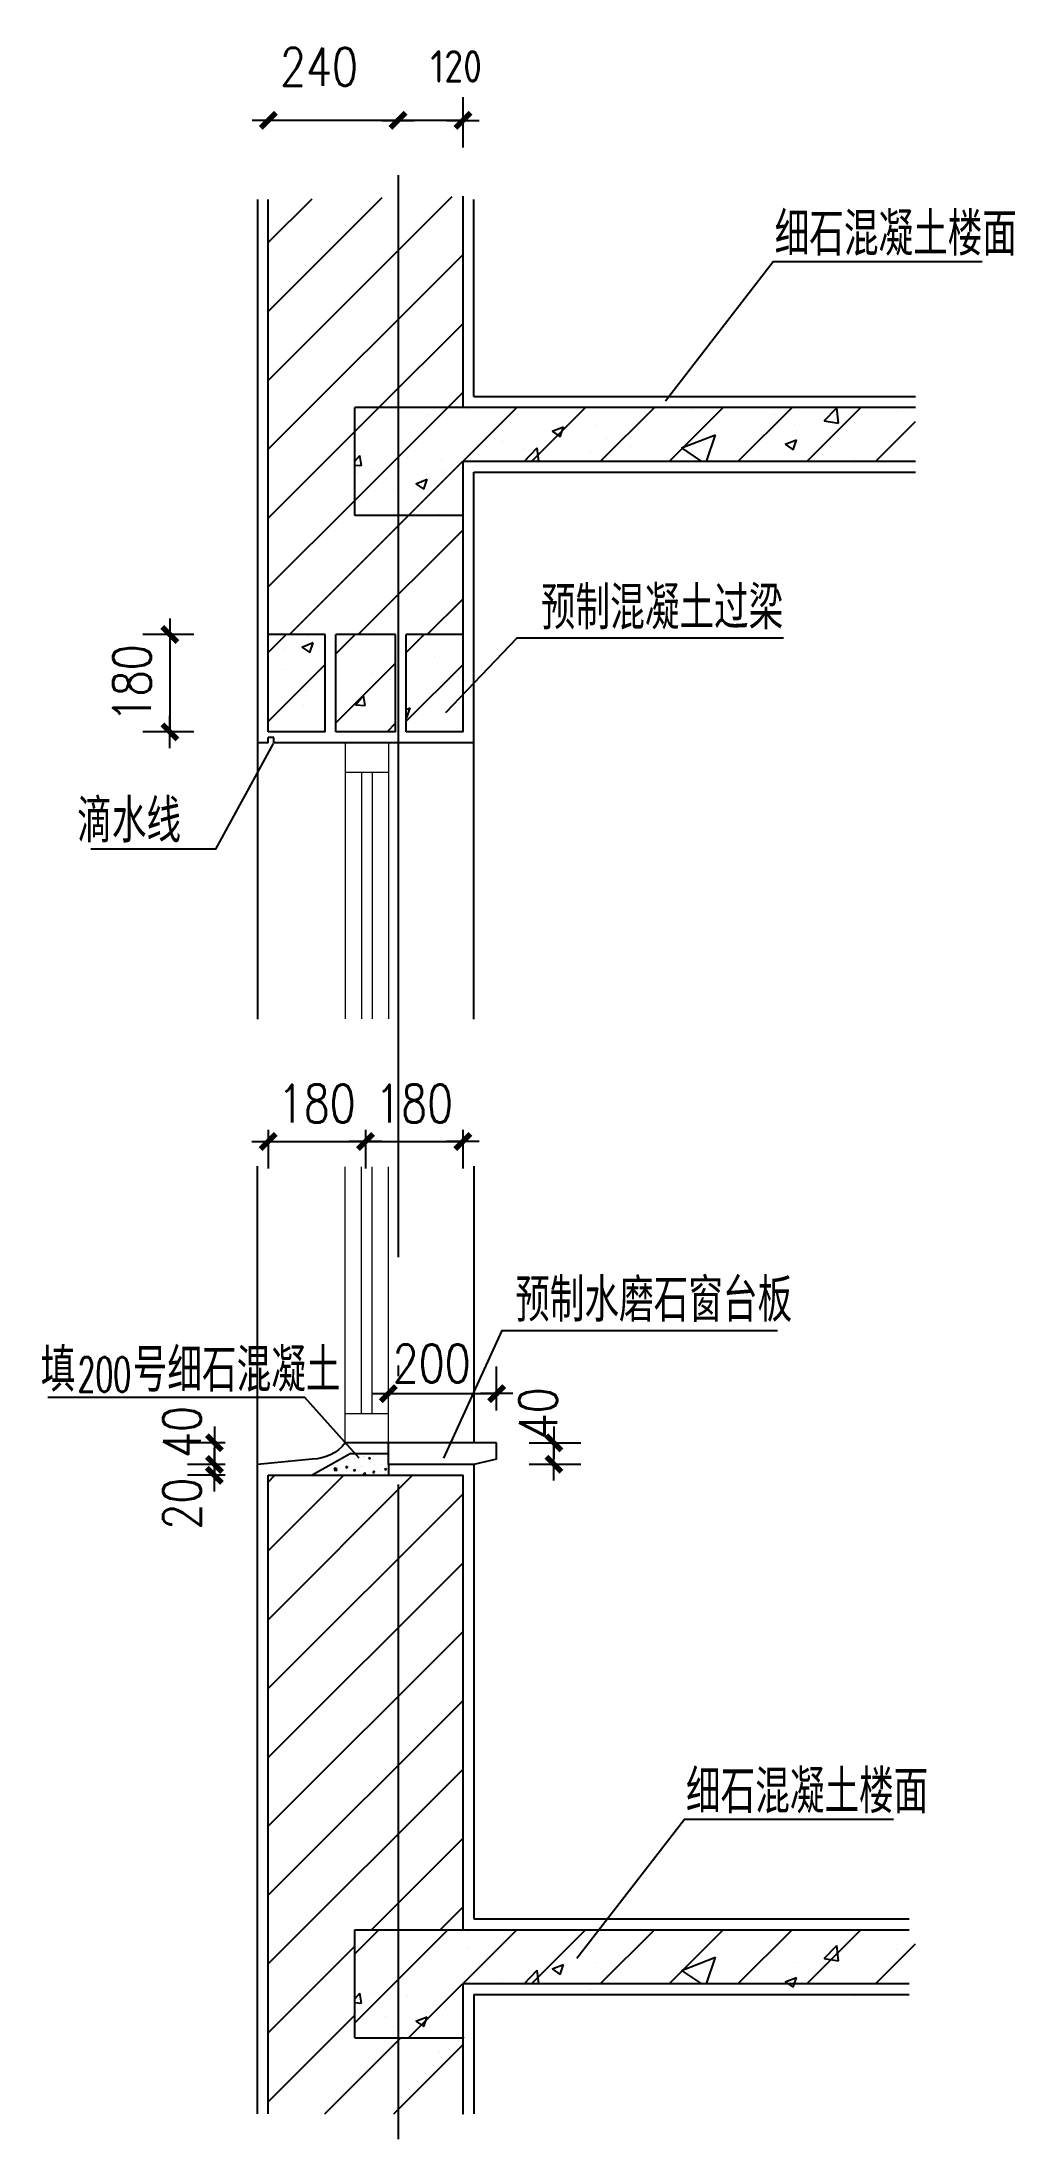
# Model space of a CAD drawing. Extents: x -77963 to -76164, y -637576 to -633700.
import ezdxf

# ---------------------------------------------------------------- set-up
doc = ezdxf.new("R2010")
doc.units = 0
doc.header["$LTSCALE"] = 1000
doc.linetypes.add('DOTE', pattern=[2.42, 2, -0.2, 0.02, -0.2])
doc.layers.get('0').update_dxf_attribs({"linetype": 'CONTINUOUS'})
doc.layers.get('Defpoints').update_dxf_attribs({"linetype": 'CONTINUOUS'})
for name, color, linetype in [('DOTE', 1, 'DOTE'), ('PUB_DIM', 3, 'CONTINUOUS'), ('PUB_HATCH', 7, 'CONTINUOUS'), ('PUB_TEXT', 7, 'CONTINUOUS'), ('S_SURFACE', 6, 'CONTINUOUS'), ('WALL', 255, 'CONTINUOUS')]:
    doc.layers.add(name, color=color, linetype=linetype)
doc.layers.add('WINDOW', color=4, linetype='CONTINUOUS', lineweight=20)
doc.styles.add('_HZTXT', font='txt.shx', dxfattribs={"width": 0.8, "bigfont": 'HZTXT.shx'})
doc.styles.add('_SIMPLEX', font='SIMPLEX.shx', dxfattribs={"width": 0.6})
doc.styles.add('DIM_FONT', font='SIMPLEX', dxfattribs={"width": 0.8})
doc.styles.get("Standard").update_dxf_attribs({"font": 'GBENOR', "bigfont": 'GBCBIG'})
doc.dimstyles.new('AXIS20', dxfattribs={"dimscale": 0.2, "dimtxt": 350, "dimasz": 1, "dimexe": 250, "dimexo": 300, "dimgap": 175, "dimtad": 1, "dimdec": 0, "dimzin": 0, "dimdsep": 46, "dimtxsty": 'DIM_FONT', "dimblk": '_DIMX', "dimcen": 0.09, "dimse1": 1, "dimse2": 1, "dimclrt": 7, "dimadec": 0, "dimazin": 0, "dimtfac": 1, "dimtdec": 0, "dimtix": 1, "dimtmove": 2, "dimatfit": 3, "dimldrblk": '_DIMX', "dimfxl": 1, "dimtolj": 1, "dimtzin": 0, "dimarcsym": 0})
doc.dimstyles.new('DIMA20', dxfattribs={"dimscale": 0.2, "dimtxt": 350, "dimasz": 1, "dimexe": 250, "dimexo": 300, "dimgap": 175, "dimtad": 1, "dimdec": 0, "dimzin": 0, "dimdsep": 46, "dimtxsty": 'DIM_FONT', "dimblk": '_DIMX', "dimcen": 0.09, "dimse1": 1, "dimclrt": 7, "dimadec": 0, "dimazin": 0, "dimtfac": 1, "dimtdec": 0, "dimtix": 1, "dimtmove": 2, "dimatfit": 3, "dimldrblk": '_DIMX', "dimfxl": 1, "dimtolj": 1, "dimtzin": 0, "dimarcsym": 0})
doc.dimstyles.new('DIMB20', dxfattribs={"dimscale": 0.2, "dimtxt": 300, "dimasz": 1, "dimexe": 250, "dimexo": 300, "dimgap": 0.09, "dimtad": 1, "dimdec": 0, "dimzin": 0, "dimdsep": 46, "dimtxsty": 'Standard', "dimblk": '_DIMX', "dimcen": 0.09, "dimse2": 1, "dimclrt": 7, "dimadec": 0, "dimazin": 0, "dimtfac": 1, "dimtdec": 0, "dimtix": 1, "dimtmove": 2, "dimatfit": 3, "dimldrblk": '_DIMX', "dimfxl": 1, "dimtolj": 1, "dimtzin": 0, "dimarcsym": 0})
doc.dimstyles.new('DIMN20', dxfattribs={"dimscale": 0.2, "dimtxt": 350, "dimasz": 1, "dimexe": 250, "dimexo": 300, "dimgap": 175, "dimtad": 1, "dimdec": 0, "dimzin": 0, "dimdsep": 46, "dimtxsty": 'DIM_FONT', "dimblk": '_DIMX', "dimcen": 0.09, "dimclrt": 7, "dimadec": 0, "dimazin": 0, "dimtfac": 1, "dimtdec": 0, "dimtix": 1, "dimtmove": 2, "dimatfit": 3, "dimldrblk": '_DIMX', "dimfxl": 1, "dimtolj": 1, "dimtzin": 0, "dimarcsym": 0})

# ---------------------------------------------------------------- blocks, each defined once
blk = doc.blocks.new('*X5')
at = {"color": 0}
for p, q in [((4899.5, 4390.4), (5071.4, 4562.3)), ((4899.5, 4517.6), (4944.1, 4562.3)), ((4998.7, 4362.3), (5198.7, 4562.3)), ((5110.3, 4558.4), (5110.3, 4558.4)), ((5225.9, 4462.3), (5325.9, 4562.3)), ((5353.2, 4462.3), (5453.2, 4562.3)), ((5480.5, 4462.3), (5580.5, 4562.3)), ((5607.8, 4462.3), (5707.8, 4562.3)), ((5735.1, 4462.3), (5835.1, 4562.3)), ((5862.3, 4462.3), (5936.1, 4536.1)), ((5503.1, 4487.2), (5566.2, 4511.4)), ((5549.7, 4462.3), (5566.2, 4511.4)), ((5212.3, 4462.3), (5236.6, 4487.6)), ((5239.5, 4462.3), (5236.6, 4487.6)), ((5503.1, 4487.2), (5540.1, 4462.3)), ((4934, 4444.8), (4934, 4444.8))]:
    blk.add_line(p, q, dxfattribs=at)
blk = doc.blocks.new('*X6')
at = {"color": 0}
for p, q in [((4907.6, 4542.3), (4907.6, 4542.3)), ((5035.2, 4548.5), (5035.2, 4548.5)), ((5110.3, 4558.4), (5110.3, 4558.4)), ((5522, 4559), (5522, 4559)), ((5675.2, 4548.8), (5675.2, 4548.8)), ((5767.1, 4537.1), (5790.4, 4561.5)), ((5767.1, 4537.1), (5793.7, 4533)), ((5787.7, 4539.6), (5787.7, 4539.6)), ((5793.8, 4533), (5790.4, 4561.5)), ((5901.3, 4554.6), (5901.3, 4554.6)), ((5172.1, 4498.9), (5172.1, 4498.9)), ((5264.1, 4518), (5285.1, 4526.1)), ((5264.1, 4518), (5279, 4507.9)), ((5279, 4507.9), (5285.1, 4526.1)), ((5347.1, 4529), (5347.1, 4529)), ((5365.3, 4505.2), (5365.3, 4505.2)), ((5521.1, 4527.7), (5521.1, 4527.7)), ((5523.2, 4504.8), (5523.2, 4504.8)), ((5695.2, 4494), (5716.2, 4502)), ((5710.1, 4483.9), (5716.2, 4502)), ((5712.6, 4529.7), (5712.6, 4529.7)), ((4899.5, 4462.7), (4908.5, 4473.4)), ((4912, 4454.6), (4908.5, 4473.4)), ((4997.2, 4468.9), (4997.2, 4468.9)), ((5059.8, 4464.9), (5059.8, 4464.9)), ((5213.8, 4486), (5213.8, 4486)), ((5334.4, 4480), (5334.4, 4480)), ((5409.5, 4489.8), (5409.5, 4489.8)), ((5695.2, 4494), (5710.1, 4483.9)), ((5823.1, 4468.2), (5823.1, 4468.2)), ((4899.5, 4455.7), (4912, 4454.6)), ((4903.9, 4442.4), (4903.9, 4442.4)), ((4907.6, 4451.5), (4907.6, 4451.5)), ((4956.2, 4430.2), (4956.2, 4430.2)), ((5012, 4421.2), (5033, 4429.3)), ((5012, 4421.2), (5026.9, 4411.2)), ((5026.9, 4411.2), (5033, 4429.3)), ((5031.3, 4440.1), (5031.3, 4440.1)), ((5067.8, 4444.8), (5067.8, 4444.8)), ((4970.9, 4411.2), (4970.9, 4411.2)), ((5056.1, 4365), (5056.1, 4365))]:
    blk.add_line(p, q, dxfattribs=at)
blk = doc.blocks.new('*X7')
at = {"color": 0}
for p, q in [((4739.5, 4612.2), (5079.6, 4952.3)), ((4739.5, 4739.5), (4950.1, 4950.1)), ((4739.5, 4866.8), (4820.6, 4947.9)), ((4739.5, 4484.9), (5099.5, 4844.9)), ((4944.1, 4562.3), (5099.5, 4717.6)), ((5071.4, 4562.3), (5099.5, 4590.4)), ((4739.5, 4357.6), (4899.5, 4517.6)), ((4739.5, 4230.4), (4899.5, 4390.4)), ((4778.7, 4142.3), (4998.7, 4362.3)), ((4905.9, 4142.3), (5099.5, 4335.8)), ((5033.2, 4142.3), (5099.5, 4208.5))]:
    blk.add_line(p, q, dxfattribs=at)
blk = doc.blocks.new('_DIMX')
blk.add_line((-150, 0), (150, 0))
at = {"const_width": 50}
blk.add_lwpolyline([(-70, -70), (70, 70)], dxfattribs=at)
blk = doc.blocks.new('*D23')
at = {"layer": 'Defpoints', "color": 0}
for p in [(-77122.8, -636198.5), (-77322.8, -636289.5), (-77122.8, -636289.5)]:
    blk.add_point(p, dxfattribs=at)
at = {"layer": 'PUB_DIM', "color": 0, "lineweight": -2}
for p, q in [((-77122.8, -636229.5), (-77122.8, -636148.5)), ((-77323, -636198.5), (-77323.2, -636198.5)), ((-77322.8, -636198.5), (-77122.8, -636198.5)), ((-77122.6, -636198.5), (-77122.4, -636198.5))]:
    blk.add_line(p, q, dxfattribs=at)
at = {"layer": 'PUB_DIM', "color": 0, "lineweight": -2, "xscale": 0.2, "yscale": 0.2, "zscale": 0.2}
blk.add_blockref('_DIMX', (-77322.8, -636198.5), dxfattribs=at)
at = {"layer": 'PUB_DIM', "color": 0, "lineweight": -2, "xscale": 0.2, "yscale": 0.2, "zscale": 0.2, "rotation": 180}
blk.add_blockref('_DIMX', (-77122.8, -636198.5), dxfattribs=at)
at = {"layer": 'PUB_DIM', "color": 7, "insert": (-77242.9, -636142.7), "char_height": 70, "attachment_point": 5, "style": 'DIM_FONT'}
blk.add_mtext('\\A1;200', dxfattribs=at)
blk = doc.blocks.new('*X8')
at = {"color": 0}
for p, q in [((4739.5, 2321.2), (5006.4, 2588.1)), ((4739.5, 2448.5), (4879.1, 2588.1)), ((4739.5, 2575.7), (4751.8, 2588.1)), ((4739.5, 2193.9), (5099.5, 2553.9)), ((4739.5, 2066.6), (5099.5, 2426.6)), ((4739.5, 1939.3), (5099.5, 2299.3)), ((4739.5, 1812.1), (5099.5, 2172.1)), ((4739.5, 1684.8), (5099.5, 2044.8)), ((4930.1, 1748.1), (5099.5, 1917.5)), ((5057.4, 1748.1), (5099.5, 1790.2)), ((4739.5, 1557.5), (4899.5, 1717.5)), ((4739.5, 1430.2), (4899.5, 1590.2)), ((4844.1, 1407.5), (4984.6, 1548.1)), ((4971.4, 1407.5), (5099.5, 1535.7)), ((5098.6, 1407.5), (5099.5, 1408.4))]:
    blk.add_line(p, q, dxfattribs=at)
blk = doc.blocks.new('*X4')
at = {"color": 0}
for p, q in [((10198.1, 2597.5), (10198.1, 2597.5)), ((10200.6, 2599.9), (10202.7, 2602.5)), ((10200.6, 2599.9), (10203.6, 2599.6)), ((10201.1, 2597.7), (10205, 2601.7)), ((10201.1, 2597.7), (10205.6, 2597)), ((10203.6, 2599.6), (10203, 2602.7)), ((10205.6, 2597), (10205, 2601.7)), ((10209.6, 2602.1), (10209.6, 2602.1)), ((10212.5, 2598.4), (10212.5, 2598.4)), ((10222.2, 2603.3), (10225.7, 2604.7)), ((10222.2, 2603.3), (10224.7, 2601.7)), ((10223.7, 2601), (10223.7, 2601)), ((10224.3, 2617.6), (10224.3, 2617.6)), ((10224.7, 2601.7), (10225.7, 2604.7)), ((10225.1, 2600.1), (10225.1, 2600.1)), ((10225.7, 2618.2), (10225.7, 2618.2)), ((10226.8, 2618.1), (10226.8, 2618.1)), ((10226.8, 2604.9), (10226.8, 2604.9)), ((10236.5, 2596.8), (10238.9, 2599.6)), ((10238.2, 2619.8), (10238.2, 2619.8)), ((10238.8, 2607.1), (10238.8, 2607.1)), ((10239.4, 2596.5), (10238.9, 2599.6)), ((10244, 2602.6), (10244, 2602.6)), ((10247.3, 2623.6), (10247.3, 2623.6)), ((10249, 2604.2), (10249, 2604.2)), ((10249.6, 2620.8), (10249.6, 2620.8)), ((10253.5, 2603.8), (10253.5, 2603.8)), ((10255.9, 2623.1), (10255.9, 2623.1)), ((10257.1, 2622.3), (10257.1, 2622.3)), ((10264.2, 2619.5), (10267.7, 2620.8)), ((10264.2, 2619.5), (10266.7, 2617.8)), ((10266.7, 2617.8), (10267.7, 2620.8)), ((10267.9, 2612.1), (10267.9, 2612.1)), ((10273.9, 2622.5), (10273.9, 2622.5)), ((10275, 2607.9), (10275, 2607.9)), ((10275.6, 2624.6), (10275.6, 2624.6)), ((10275.6, 2606.7), (10275.6, 2606.7)), ((10280.1, 2602.7), (10280.1, 2602.7)), ((10288.1, 2608.4), (10288.1, 2608.4)), ((10288.7, 2626.5), (10288.7, 2626.5)), ((10290.1, 2628.1), (10290.1, 2628.1)), ((10294.1, 2599.3), (10297.6, 2600.7)), ((10294.1, 2599.3), (10296.6, 2597.7)), ((10296.6, 2597.7), (10297.6, 2600.7)), ((10297.1, 2617.1), (10297.1, 2617.1)), ((10300.6, 2621.4), (10300.6, 2621.4)), ((10300.6, 2611.5), (10300.6, 2611.5)), ((10236.5, 2596.8), (10239.4, 2596.5)), ((10254.5, 2589.4), (10258.4, 2593.5)), ((10254.5, 2589.4), (10259, 2588.7)), ((10257.8, 2589.6), (10257.8, 2589.6)), ((10259, 2588.7), (10258.4, 2593.5)), ((10272.3, 2593.6), (10274.7, 2596.5)), ((10272.3, 2593.6), (10275.3, 2593.4)), ((10274.4, 2591.3), (10274.4, 2591.3)), ((10275.3, 2593.4), (10274.7, 2596.5)), ((10274.9, 2588.7), (10274.9, 2588.7)), ((10287, 2594.6), (10287, 2594.6)), ((10293.9, 2591.2), (10293.9, 2591.2)), ((10300, 2594.8), (10300, 2594.8))]:
    blk.add_line(p, q, dxfattribs=at)
blk = doc.blocks.new('*D24')
at = {"layer": 'Defpoints', "color": 0}
for p in [(-77564.9, -636289.3), (-77644.5, -636329.5), (-77564.9, -636329.5)]:
    blk.add_point(p, dxfattribs=at)
at = {"layer": 'PUB_DIM', "color": 0, "lineweight": -2}
for p, q in [((-77624.9, -636289.3), (-77694.5, -636289.3)), ((-77644.5, -636289.1), (-77644.5, -636288.9)), ((-77644.5, -636289.3), (-77644.5, -636329.5)), ((-77624.9, -636329.5), (-77694.5, -636329.5)), ((-77644.5, -636329.7), (-77644.5, -636329.9))]:
    blk.add_line(p, q, dxfattribs=at)
at = {"layer": 'PUB_DIM', "color": 0, "lineweight": -2, "xscale": 0.2, "yscale": 0.2, "zscale": 0.2}
for p, rotation in [((-77644.5, -636289.3), 270), ((-77644.5, -636329.5), 90)]:
    blk.add_blockref('_DIMX', p, dxfattribs=dict(at, rotation=rotation))
at = {"layer": 'PUB_DIM', "color": 7, "insert": (-77704.5, -636269.5), "char_height": 70, "attachment_point": 5, "rotation": 90, "style": 'DIM_FONT'}
blk.add_mtext('\\A1;40', dxfattribs=at)
blk = doc.blocks.new('*D25')
at = {"layer": 'Defpoints', "color": 0}
for p in [(-77644.5, -636349.5), (-77564.9, -636329.5), (-77564.9, -636349.5)]:
    blk.add_point(p, dxfattribs=at)
at = {"layer": 'PUB_DIM', "color": 0, "lineweight": -2}
for p, q in [((-77624.9, -636329.5), (-77694.5, -636329.5)), ((-77624.9, -636349.5), (-77694.5, -636349.5)), ((-77644.5, -636329.3), (-77644.5, -636329.1)), ((-77644.5, -636329.5), (-77644.5, -636349.5)), ((-77644.5, -636349.7), (-77644.5, -636349.9))]:
    blk.add_line(p, q, dxfattribs=at)
at = {"layer": 'PUB_DIM', "color": 0, "lineweight": -2, "xscale": 0.2, "yscale": 0.2, "zscale": 0.2}
for p, rotation in [((-77644.5, -636329.5), 270), ((-77644.5, -636349.5), 90)]:
    blk.add_blockref('_DIMX', p, dxfattribs=dict(at, rotation=rotation))
at = {"layer": 'PUB_DIM', "color": 7, "insert": (-77704.5, -636402), "char_height": 70, "attachment_point": 5, "rotation": 90, "style": 'DIM_FONT'}
blk.add_mtext('\\A1;20', dxfattribs=at)
blk = doc.blocks.new('*D26')
at = {"layer": 'Defpoints', "color": 0}
for p in [(-77122.8, -636289.2), (-77017, -636289.2), (-77122.8, -636329.2)]:
    blk.add_point(p, dxfattribs=at)
at = {"layer": 'PUB_DIM', "color": 0, "lineweight": -2}
for p, q in [((-77062.8, -636289.2), (-76967, -636289.2)), ((-77017, -636289), (-77017, -636288.8)), ((-77017, -636329.2), (-77017, -636289.2)), ((-77062.8, -636329.2), (-76967, -636329.2)), ((-77017, -636329.4), (-77017, -636329.6))]:
    blk.add_line(p, q, dxfattribs=at)
at = {"layer": 'PUB_DIM', "color": 0, "lineweight": -2, "xscale": 0.2, "yscale": 0.2, "zscale": 0.2}
for p, rotation in [((-77017, -636289.2), 270), ((-77017, -636329.2), 90)]:
    blk.add_blockref('_DIMX', p, dxfattribs=dict(at, rotation=rotation))
at = {"layer": 'PUB_DIM', "color": 7, "insert": (-77046.1, -636234.9), "char_height": 70, "attachment_point": 5, "rotation": 90, "style": 'DIM_FONT'}
blk.add_mtext('\\A1;40', dxfattribs=at)
blk = doc.blocks.new('*D27')
at = {"layer": 'Defpoints', "color": 0}
for p in [(-77545.3, -635650.8), (-77365.3, -635650.8), (-77365.3, -635732.3)]:
    blk.add_point(p, dxfattribs=at)
at = {"layer": 'PUB_DIM', "color": 0, "lineweight": -2}
for p, q in [((-77545.5, -635732.3), (-77545.7, -635732.3)), ((-77545.3, -635710.8), (-77545.3, -635782.3)), ((-77545.3, -635732.3), (-77365.3, -635732.3)), ((-77365.3, -635710.8), (-77365.3, -635782.3)), ((-77365.1, -635732.3), (-77364.9, -635732.3))]:
    blk.add_line(p, q, dxfattribs=at)
at = {"layer": 'PUB_DIM', "color": 0, "lineweight": -2, "xscale": 0.2, "yscale": 0.2, "zscale": 0.2}
blk.add_blockref('_DIMX', (-77545.3, -635732.3), dxfattribs=at)
at = {"layer": 'PUB_DIM', "color": 0, "lineweight": -2, "xscale": 0.2, "yscale": 0.2, "zscale": 0.2, "rotation": 180}
blk.add_blockref('_DIMX', (-77365.3, -635732.3), dxfattribs=at)
at = {"layer": 'PUB_DIM', "color": 7, "insert": (-77455.3, -635662.3), "char_height": 70, "attachment_point": 5, "style": 'DIM_FONT'}
blk.add_mtext('\\A1;180', dxfattribs=at)
blk = doc.blocks.new('*D19')
at = {"layer": 'Defpoints', "color": 0}
for p in [(-77365.3, -635650.8), (-77185.3, -635650.8), (-77185.3, -635732.3)]:
    blk.add_point(p, dxfattribs=at)
at = {"layer": 'PUB_DIM', "color": 0, "lineweight": -2}
for p, q in [((-77365.5, -635732.3), (-77365.7, -635732.3)), ((-77365.3, -635710.8), (-77365.3, -635782.3)), ((-77365.3, -635732.3), (-77185.3, -635732.3)), ((-77185.3, -635710.8), (-77185.3, -635782.3)), ((-77185.1, -635732.3), (-77184.9, -635732.3))]:
    blk.add_line(p, q, dxfattribs=at)
at = {"layer": 'PUB_DIM', "color": 0, "lineweight": -2, "xscale": 0.2, "yscale": 0.2, "zscale": 0.2}
blk.add_blockref('_DIMX', (-77365.3, -635732.3), dxfattribs=at)
at = {"layer": 'PUB_DIM', "color": 0, "lineweight": -2, "xscale": 0.2, "yscale": 0.2, "zscale": 0.2, "rotation": 180}
blk.add_blockref('_DIMX', (-77185.3, -635732.3), dxfattribs=at)
at = {"layer": 'PUB_DIM', "color": 7, "insert": (-77275.3, -635662.3), "char_height": 70, "attachment_point": 5, "style": 'DIM_FONT'}
blk.add_mtext('\\A1;180', dxfattribs=at)
blk = doc.blocks.new('*X3')
at = {"color": 0}
for p, q in [((1736.3, 2603.1), (1736.3, 2603.1)), ((1768.2, 2607.5), (1789.2, 2615.6)), ((1768.2, 2607.5), (1783.1, 2597.4)), ((1779, 2627), (1779, 2627)), ((1783.1, 2597.4), (1789.2, 2615.5)), ((1832.9, 2609.7), (1832.9, 2609.7)), ((1849.9, 2618.1), (1849.9, 2618.1)), ((1737.1, 2565.8), (1737.1, 2565.8)), ((1897.2, 2559), (1897.2, 2559)), ((1775.4, 2527.1), (1775.4, 2527.1)), ((1904.8, 2543.8), (1904.8, 2543.8)), ((1929.4, 2548.3), (1929.4, 2548.3)), ((2035.5, 2534.6), (2035.5, 2534.6)), ((2057.4, 2552.3), (2057.4, 2552.3)), ((1729.9, 2513.8), (1729.9, 2513.8)), ((1771, 2499.8), (1771, 2499.8)), ((1867.5, 2500.8), (1881.9, 2518)), ((1867.5, 2500.8), (1885.4, 2499.2)), ((1885.4, 2499.2), (1881.9, 2518)), ((1961.2, 2492), (1968.3, 2494.8)), ((1962.2, 2476.6), (1968.3, 2494.8)), ((1925.8, 2450.4), (1941.2, 2466.5)), ((1961.2, 2477.3), (1962.2, 2476.6))]:
    blk.add_line(p, q, dxfattribs=at)
blk = doc.blocks.new('*X2')
at = {"color": 0}
for p, q in [((1706.2, 2597.2), (1739.5, 2630.4)), ((1831.2, 2594.9), (1866.8, 2630.4)), ((1961.2, 2597.6), (1994.1, 2630.4)), ((1706.2, 2469.9), (1811.2, 2574.9)), ((1831.2, 2467.6), (1941.2, 2577.6)), ((1961.2, 2470.3), (2066.2, 2575.3)), ((2012.9, 2590.6), (2012.9, 2590.6)), ((1998.2, 2529.7), (1998.2, 2529.7))]:
    blk.add_line(p, q, dxfattribs=at)
blk = doc.blocks.new('*D20')
at = {"layer": 'Defpoints', "color": 0}
for p in [(-77622.5, -634795.4), (-77726.9, -634975.4), (-77622.5, -634975.4)]:
    blk.add_point(p, dxfattribs=at)
at = {"layer": 'PUB_DIM', "color": 0, "lineweight": -2}
for p, q in [((-77682.5, -634795.4), (-77776.9, -634795.4)), ((-77726.9, -634795.2), (-77726.9, -634795)), ((-77726.9, -634795.4), (-77726.9, -634975.4)), ((-77682.5, -634975.4), (-77776.9, -634975.4)), ((-77726.9, -634975.6), (-77726.9, -634975.8))]:
    blk.add_line(p, q, dxfattribs=at)
at = {"layer": 'PUB_DIM', "color": 0, "lineweight": -2, "xscale": 0.2, "yscale": 0.2, "zscale": 0.2}
for p, rotation in [((-77726.9, -634795.4), 270), ((-77726.9, -634975.4), 90)]:
    blk.add_blockref('_DIMX', p, dxfattribs=dict(at, rotation=rotation))
at = {"layer": 'PUB_DIM', "color": 7, "insert": (-77796.9, -634885.4), "char_height": 70, "attachment_point": 5, "rotation": 90, "style": 'DIM_FONT'}
blk.add_mtext('\\A1;180', dxfattribs=at)
blk = doc.blocks.new('*D21')
at = {"layer": 'Defpoints', "color": 0}
for p in [(-77545, -633741.9), (-77305, -633741.9), (-77545, -633844.8)]:
    blk.add_point(p, dxfattribs=at)
at = {"layer": 'PUB_DIM', "color": 0, "lineweight": -2}
blk.add_line((-77305.2, -633844.8), (-77544.8, -633844.8), dxfattribs=at)
at = {"layer": 'PUB_DIM', "color": 0, "lineweight": -2, "xscale": 0.2, "yscale": 0.2, "zscale": 0.2, "rotation": 180}
blk.add_blockref('_DIMX', (-77545, -633844.8), dxfattribs=at)
at = {"layer": 'PUB_DIM', "color": 0, "lineweight": -2, "xscale": 0.2, "yscale": 0.2, "zscale": 0.2}
blk.add_blockref('_DIMX', (-77305, -633844.8), dxfattribs=at)
at = {"layer": 'PUB_DIM', "color": 7, "insert": (-77451.1, -633745.7), "char_height": 70, "attachment_point": 5, "style": 'DIM_FONT'}
blk.add_mtext('\\A1;240', dxfattribs=at)
blk = doc.blocks.new('*D22')
at = {"layer": 'Defpoints', "color": 0}
for p in [(-77305, -633741.9), (-77185, -633741.9), (-77305, -633844.8)]:
    blk.add_point(p, dxfattribs=at)
at = {"layer": 'PUB_DIM', "color": 0, "lineweight": -2}
for p, q in [((-77185, -633801.9), (-77185, -633894.8)), ((-77185.2, -633844.8), (-77304.8, -633844.8))]:
    blk.add_line(p, q, dxfattribs=at)
at = {"layer": 'PUB_DIM', "color": 0, "lineweight": -2, "xscale": 0.2, "yscale": 0.2, "zscale": 0.2, "rotation": 180}
blk.add_blockref('_DIMX', (-77305, -633844.8), dxfattribs=at)
at = {"layer": 'PUB_DIM', "color": 0, "lineweight": -2, "xscale": 0.2, "yscale": 0.2, "zscale": 0.2}
blk.add_blockref('_DIMX', (-77185, -633844.8), dxfattribs=at)
at = {"layer": 'PUB_DIM', "color": 7, "insert": (-77197.5, -633745), "char_height": 60, "attachment_point": 5}
blk.add_mtext('\\A1;120', dxfattribs=at)

msp = doc.modelspace()

# ---------------------------------------------------------------- linework, layer by layer
at = {"layer": 'DOTE'}
msp.add_line((-77304.9, -633946.3), (-77304.9, -637576.5), dxfattribs=at)
at = {"layer": 'PUB_DIM'}
for points in [[(-76810.6, -634363.1), (-76611.5, -634105.6), (-76225, -634105.6)], [(-77216.9, -634939.4), (-77084.6, -634801.1), (-76592.3, -634801.1)], [(-77535.9, -634996.9), (-77642.5, -635192.1), (-77873, -635192.1)], [(-77220.6, -636317.9), (-77112.4, -636081.6), (-76603.5, -636081.6)], [(-77376.9, -636317.9), (-77477.1, -636205.7), (-77952.5, -636205.7)], [(-76974.5, -637242.4), (-76775.4, -636984.9), (-76388.9, -636984.9)]]:
    msp.add_lwpolyline(points, dxfattribs=at)
at = {"layer": 'PUB_HATCH'}
for p, q in [((-77393.6, -636309.5), (-77464, -636349.5)), ((-77322.8, -636309.5), (-77393.6, -636309.5)), ((-77322.8, -636329.5), (-77322.8, -636349.5))]:
    msp.add_line(p, q, dxfattribs=at)
msp.add_lwpolyline([(-77122.8, -636319.5), (-77164.9, -636329.5)], dxfattribs=at)
at = {"layer": 'S_SURFACE'}
for p, q in [((-77564.9, -633991.1), (-77564.9, -635506.5)), ((-77164.9, -634355.3), (-77164.9, -633991.1)), ((-77164.9, -634355.3), (-76348.2, -634355.3)), ((-77164.9, -634495.3), (-76348.2, -634495.3)), ((-77164.9, -635506.5), (-77164.9, -634495.3)), ((-77544.9, -634995.3), (-77564.9, -634995.3)), ((-77544.9, -634995.3), (-77544.9, -634985.3)), ((-77534.9, -634985.3), (-77544.9, -634985.3)), ((-77534.9, -634995.3), (-77534.9, -634985.3)), ((-77164.9, -634995.3), (-77534.9, -634995.3)), ((-77564.9, -637530.1), (-77564.9, -635778.3)), ((-77164.9, -635778.3), (-77164.9, -636289.5)), ((-77164.9, -636329.5), (-77164.9, -637169.5)), ((-77164.9, -637169.5), (-76359.9, -637169.5)), ((-77164.9, -637309.5), (-76359.9, -637309.5)), ((-77164.9, -637309.5), (-77164.9, -637530.1))]:
    msp.add_line(p, q, dxfattribs=at)
msp.add_lwpolyline([(-77322.8, -636289.5), (-77402.8, -636289.5, -0.233809), (-77463.6, -636319.5), (-77564.9, -636329.5)], format="xyb", dxfattribs=at)
at = {"layer": 'WALL'}
for p, q in [((-77544.9, -634975.3), (-77544.9, -633991.1)), ((-77184.9, -634375.3), (-77184.9, -633985)), ((-77384.9, -634575.3), (-77384.9, -634375.3)), ((-76348.2, -634375.3), (-77384.9, -634375.3)), ((-76348.2, -634475.3), (-77184.9, -634475.3)), ((-77184.9, -634975.3), (-77184.9, -634475.3)), ((-77184.9, -634575.3), (-77384.9, -634575.3)), ((-77439.9, -634795.3), (-77544.9, -634795.3)), ((-77439.9, -634975.3), (-77439.9, -634795.3)), ((-77309.9, -634795.3), (-77419.9, -634795.3)), ((-77419.9, -634975.3), (-77419.9, -634795.3)), ((-77309.9, -634975.3), (-77309.9, -634795.3)), ((-77289.9, -634975.3), (-77289.9, -634795.3)), ((-77184.9, -634795.3), (-77289.9, -634795.3)), ((-77439.9, -634975.3), (-77544.9, -634975.3)), ((-77309.9, -634975.3), (-77419.9, -634975.3)), ((-77184.9, -634975.3), (-77289.9, -634975.3)), ((-77122.8, -636289.5), (-77322.8, -636289.5)), ((-77322.8, -636329.5), (-77322.8, -636289.5)), ((-77122.8, -636319.5), (-77122.8, -636289.5)), ((-77544.9, -637530.1), (-77544.9, -636349.5)), ((-77544.9, -636349.5), (-77184.9, -636349.5)), ((-77164.9, -636329.5), (-77322.8, -636329.5)), ((-77184.9, -637189.5), (-77184.9, -636349.5)), ((-77384.9, -637189.5), (-76359.9, -637189.5)), ((-77384.9, -637389.5), (-77384.9, -637189.5)), ((-76359.9, -637289.5), (-77184.9, -637289.5)), ((-77184.9, -637530.1), (-77184.9, -637289.5)), ((-77384.9, -637389.5), (-77184.9, -637389.5))]:
    msp.add_line(p, q, dxfattribs=at)
at = {"layer": 'WINDOW'}
for p, q in [((-77402.8, -634995.3), (-77402.8, -635505.4)), ((-77322.8, -634995.3), (-77322.8, -635505.4)), ((-77402.8, -635049.6), (-77322.8, -635049.6)), ((-77372.8, -635049.6), (-77372.8, -635505.4)), ((-77352.8, -635049.6), (-77352.8, -635505.4)), ((-77402.8, -636289.5), (-77402.8, -635779.5)), ((-77372.8, -636235.2), (-77372.8, -635779.5)), ((-77352.8, -636235.2), (-77352.8, -635779.5)), ((-77322.8, -636289.5), (-77322.8, -635779.5)), ((-77402.8, -636235.2), (-77322.8, -636235.2))]:
    msp.add_line(p, q, dxfattribs=at)

# ---------------------------------------------------------------- block references
at = {"layer": 'PUB_HATCH'}
for name, p in [('*X7', (-82284.4, -638937.6)), ('*X5', (-82284.4, -638937.6)), ('*X6', (-82284.4, -638937.6)), ('*X2', (-79251.1, -637425.8)), ('*X3', (-79251.1, -637425.8)), ('*X4', (-87624, -638937.6)), ('*X8', (-82284.4, -638937.6)), ('*X5', (-82284.4, -641751.8)), ('*X6', (-82284.4, -641779.9))]:
    msp.add_blockref(name, p, dxfattribs=at)

# ---------------------------------------------------------------- texts
at = {"style": 'DIM_FONT', "width": 0.8, "flags": 9}
for tag, s in [('XSIZE', '1791'), ('YSIZE', '3630')]:
    msp.add_attdef(tag, (-77184.9, -637389.5), s, height=0.5, dxfattribs=at)
at = {"layer": 'PUB_TEXT'}
for s, height, style, width, p in [('细石混凝土楼面', 80, '_HZTXT', 0.8, (-76608.8, -634094.9)), ('预制混凝土过梁', 80, '_HZTXT', 0.8, (-77040.9, -634785.9)), ('滴水线', 80, '_HZTXT', 0.8, (-77898.2, -635179.7)), ('预制水磨石窗台板', 80, '_HZTXT', 0.8, (-77088.4, -636065.6)), ('填', 80, '_HZTXT', 0.8, (-77965.6, -636194.9)), ('号细石混凝土', 80, '_HZTXT', 0.8, (-77795.5, -636194.9)), ('200', 64, '_SIMPLEX', 0.6, (-77897.4, -636194.9)), ('细石混凝土楼面', 80, '_HZTXT', 0.8, (-76772.8, -636974.2))]:
    msp.add_text(s, height=height, dxfattribs=dict(at, style=style, width=width)).set_placement(p)

# ---------------------------------------------------------------- dimensions: what is measured, and where the dimension line sits
at = {"layer": 'PUB_DIM'}
dim = msp.add_linear_dim(base=(-77545, -633844.8), p1=(-77305, -633741.9), p2=(-77545, -633741.9), dimstyle='AXIS20', dxfattribs=at)
dim.commit()
dim.dimension.update_dxf_attribs({"geometry": '*D21', "text_midpoint": (-77451.1, -633745.7), "dimtype": 160})
for base, p1, p2, angle, dimstyle, picture, middle, dimtype in [((-77305, -633844.8), (-77185, -633741.9), (-77305, -633741.9), 180, 'DIMB20', '*D22', (-77197.5, -633745), 161), ((-77122.8, -636198.5), (-77322.8, -636289.5), (-77122.8, -636289.5), 0, 'DIMA20', '*D23', (-77242.9, -636142.7), 161), ((-77017, -636289.2), (-77122.8, -636329.2), (-77122.8, -636289.2), 90, 'DIMN20', '*D26', (-77046.1, -636234.9), 161), ((-77644.5, -636329.5), (-77564.9, -636289.3), (-77564.9, -636329.5), 270, 'DIMN20', '*D24', (-77704.5, -636269.5), 161), ((-77644.5, -636349.5), (-77564.9, -636329.5), (-77564.9, -636349.5), 90, 'DIMN20', '*D25', (-77704.5, -636402), 160)]:
    dim = msp.add_linear_dim(base=base, p1=p1, p2=p2, angle=angle, dimstyle=dimstyle, dxfattribs=at)
    dim.commit()
    dim.dimension.update_dxf_attribs({"geometry": picture, "text_midpoint": middle, "dimtype": dimtype})
for p1, p2, distance, picture, middle in [((-77622.5, -634795.4), (-77622.5, -634975.4), -104.4, '*D20', (-77796.9, -634885.4)), ((-77545.3, -635650.8), (-77365.3, -635650.8), -81.4, '*D27', (-77455.3, -635662.3))]:
    dim = msp.add_aligned_dim(p1=p1, p2=p2, distance=distance, dimstyle='DIMN20', dxfattribs=at)
    dim.commit()
    dim.dimension.update_dxf_attribs({"geometry": picture, "text_midpoint": middle})
dim = msp.add_linear_dim(base=(-77185.3, -635732.3), p1=(-77365.3, -635650.8), p2=(-77185.3, -635650.8), dimstyle='DIMN20', dxfattribs=at)
dim.commit()
dim.dimension.update_dxf_attribs({"geometry": '*D19', "text_midpoint": (-77275.3, -635662.3)})

doc.saveas('drawing.dxf')
